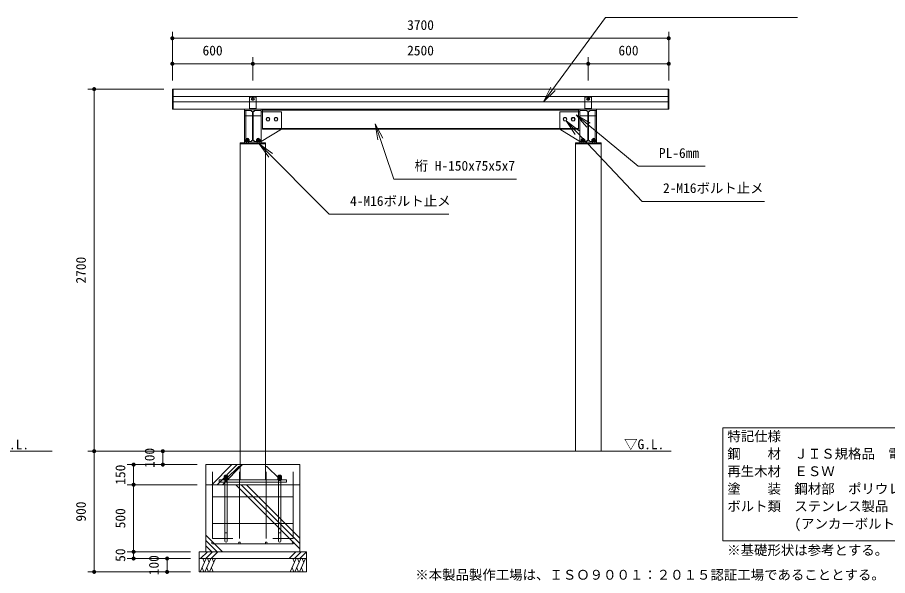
# Model space of a CAD drawing. Units: millimetres at full size, sheet at 1:40. Extents: x -800 to 17600, y -600 to 12480.
# Drawn here: x 7848 to 14334, y 1910 to 6072 of the extents above; entities that cross this region are included whole.
import ezdxf
from ezdxf.enums import TextEntityAlignment as Align

# ---------------------------------------------------------------- set-up
doc = ezdxf.new("R2010")
doc.units = ezdxf.units.MM
doc.header["$LTSCALE"] = 40
doc.layers.add('D-DOC', color=7, linetype='Continuous')
for name, color, linetype, lineweight in [('D-STR', 1, 'Continuous', 13), ('D-STR-DIM', 7, 'Continuous', 13), ('D-STR-HTXT', 7, 'Continuous', 13), ('D-STR-TXT', 7, 'Continuous', 13), ('D-TTL-FRAM', 7, 'Continuous', 13)]:
    doc.layers.add(name, color=color, linetype=linetype, lineweight=lineweight)
doc.styles.add('ＭＳ ゴシック', font='')
doc.styles.get('ＭＳ ゴシック').set_extended_font_data('MS Gothic')

# ---------------------------------------------------------------- blocks, each defined once
blk = doc.blocks.new('filled_dot')
at = {"color": 0, "linetype": 'Continuous', "lineweight": -2, "const_width": 1.25}
blk.add_lwpolyline([(-0.625, 0, 1), (0.625, 0, 1)], format="xyb", close=True, dxfattribs=at)
blk = doc.blocks.new('open_arrow')
at = {"color": 0, "linetype": 'Continuous', "lineweight": -2}
blk.add_lwpolyline([(7.5, 1.25), (0, 0), (7.5, -1.25)], dxfattribs=at)

msp = doc.modelspace()

# ---------------------------------------------------------------- linework, layer by layer
at = {"layer": 'D-STR'}
for p, q in [((9597.27, 5468.93), (9609.27, 5468.93)), ((9609.27, 5456.93), (9597.27, 5456.93)), ((12128.27, 5477.93), (12078.27, 5477.93)), ((12078.27, 5477.93), (12078.27, 5387.93)), ((12078.27, 5477.93), (12128.27, 5477.93)), ((12078.27, 5387.93), (12078.27, 5477.93)), ((12097.27, 5468.93), (12109.27, 5468.93)), ((12109.27, 5468.93), (12097.27, 5468.93)), ((12109.27, 5456.93), (12097.27, 5456.93)), ((12097.27, 5456.93), (12109.27, 5456.93)), ((12128.27, 5387.93), (12128.27, 5477.93)), ((12128.27, 5477.93), (12128.27, 5387.93)), ((9407.27, 5387.93), (9993.27, 5387.93)), ((9675.77, 5387.93), (9675.77, 5368.93)), ((9877.27, 5387.93), (9688.27, 5387.93)), ((12299.27, 5387.93), (11713.27, 5387.93)), ((11829.27, 5387.93), (12018.27, 5387.93)), ((12030.77, 5387.93), (12030.77, 5368.93)), ((12165.77, 5387.93), (12040.77, 5387.93)), ((12040.77, 5387.93), (12040.77, 5378.93)), ((12040.77, 5387.93), (12165.77, 5387.93)), ((12040.77, 5337.93), (12040.77, 5387.93)), ((12040.77, 5137.93), (12040.77, 5387.93)), ((12078.27, 5387.93), (12078.27, 5392.43)), ((12078.27, 5392.43), (12128.27, 5392.43)), ((12078.27, 5387.93), (12128.27, 5387.93)), ((12128.27, 5387.93), (12078.27, 5387.93)), ((12128.27, 5392.43), (12128.27, 5387.93)), ((12165.77, 5378.93), (12165.77, 5387.93)), ((12165.77, 5387.93), (12165.77, 5337.93)), ((12165.77, 5387.93), (12165.77, 5137.93)), ((9550.77, 5378.93), (9550.77, 5146.93)), ((9600.27, 5154.93), (9600.27, 5370.93)), ((9606.27, 5370.93), (9606.27, 5154.93)), ((9665.77, 5378.93), (9665.77, 5368.93)), ((9665.77, 5368.93), (9815.77, 5368.93)), ((12030.77, 5380.93), (9675.77, 5380.93)), ((9675.77, 5368.93), (9675.77, 5237.93)), ((9815.77, 5368.93), (9815.77, 5237.93)), ((12040.77, 5368.93), (11890.77, 5368.93)), ((11890.77, 5368.93), (11890.77, 5237.93)), ((11923.84, 5324.93), (11916.91, 5312.93)), ((11937.7, 5324.93), (11923.84, 5324.93)), ((11944.63, 5312.93), (11937.7, 5324.93)), ((11983.84, 5324.93), (11976.91, 5312.93)), ((11997.7, 5324.93), (11983.84, 5324.93)), ((12004.63, 5312.93), (11997.7, 5324.93)), ((12030.77, 5368.93), (12030.77, 5237.93)), ((12040.77, 5378.93), (12092.27, 5378.93)), ((12040.77, 5378.93), (12040.77, 5368.93)), ((12165.77, 5337.93), (12040.77, 5337.93)), ((12100.27, 5370.93), (12100.27, 5154.93)), ((12106.27, 5154.93), (12106.27, 5370.93)), ((12114.27, 5378.93), (12165.77, 5378.93)), ((12155.77, 5378.93), (12155.77, 5146.93)), ((11916.91, 5312.93), (11923.84, 5300.93)), ((11923.84, 5300.93), (11937.7, 5300.93)), ((11937.7, 5300.93), (11944.63, 5312.93)), ((11976.91, 5312.93), (11983.84, 5300.93)), ((11983.84, 5300.93), (11997.7, 5300.93)), ((11997.7, 5300.93), (12004.63, 5312.93)), ((9665.77, 5146.93), (9815.77, 5237.93)), ((9675.77, 5244.93), (9815.77, 5244.93)), ((9675.77, 5237.93), (9815.77, 5237.93)), ((9815.77, 5244.93), (11890.77, 5244.93)), ((9815.77, 5237.93), (11890.77, 5237.93)), ((12030.77, 5244.93), (11890.77, 5244.93)), ((12030.77, 5237.93), (11890.77, 5237.93)), ((12040.77, 5146.93), (11890.77, 5237.93)), ((9578.27, 5150.13), (9548.27, 5150.13)), ((9548.27, 5150.13), (9548.27, 5146.93)), ((9578.27, 5146.93), (9548.27, 5146.93)), ((9549.41, 5161.83), (9551.87, 5163.13)), ((9549.41, 5150.13), (9549.41, 5161.83)), ((9574.67, 5163.13), (9551.87, 5163.13)), ((9555.27, 5163.13), (9555.27, 5128.93)), ((9556.34, 5150.13), (9556.34, 5161.83)), ((9563.27, 5144.33), (9563.27, 5165.73)), ((9570.2, 5150.13), (9570.2, 5161.83)), ((9571.27, 5163.13), (9571.27, 5128.93)), ((9577.13, 5161.83), (9574.67, 5163.13)), ((9577.13, 5150.13), (9577.13, 5161.83)), ((9578.27, 5150.13), (9578.27, 5146.93)), ((9628.27, 5150.13), (9658.27, 5150.13)), ((9628.27, 5150.13), (9628.27, 5146.93)), ((9628.27, 5146.93), (9658.27, 5146.93)), ((9629.41, 5161.83), (9631.87, 5163.13)), ((9629.41, 5150.13), (9629.41, 5161.83)), ((9631.87, 5163.13), (9654.67, 5163.13)), ((9635.27, 5163.13), (9635.27, 5128.93)), ((9636.34, 5150.13), (9636.34, 5161.83)), ((9643.27, 5144.33), (9643.27, 5165.73)), ((9650.2, 5150.13), (9650.2, 5161.83)), ((9651.27, 5163.13), (9651.27, 5128.93)), ((9657.13, 5161.83), (9654.67, 5163.13)), ((9657.13, 5150.13), (9657.13, 5161.83)), ((9658.27, 5150.13), (9658.27, 5146.93)), ((12092.27, 5146.93), (12040.77, 5146.93)), ((12040.77, 5146.93), (12040.77, 5137.93)), ((12040.77, 5137.93), (12165.77, 5137.93)), ((12165.77, 5137.93), (12040.77, 5137.93)), ((12078.27, 5150.13), (12048.27, 5150.13)), ((12048.27, 5150.13), (12048.27, 5146.93)), ((12078.27, 5146.93), (12048.27, 5146.93)), ((12049.41, 5161.83), (12051.87, 5163.13)), ((12049.41, 5150.13), (12049.41, 5161.83)), ((12074.67, 5163.13), (12051.87, 5163.13)), ((12055.27, 5163.13), (12055.27, 5128.93)), ((12056.34, 5150.13), (12056.34, 5161.83)), ((12063.27, 5144.33), (12063.27, 5165.73)), ((12070.2, 5150.13), (12070.2, 5161.83)), ((12071.27, 5163.13), (12071.27, 5128.93)), ((12077.13, 5161.83), (12074.67, 5163.13)), ((12077.13, 5150.13), (12077.13, 5161.83)), ((12078.27, 5150.13), (12078.27, 5146.93)), ((12165.77, 5146.93), (12114.27, 5146.93)), ((12128.27, 5150.13), (12158.27, 5150.13)), ((12128.27, 5150.13), (12128.27, 5146.93)), ((12128.27, 5146.93), (12158.27, 5146.93)), ((12129.41, 5161.83), (12131.87, 5163.13)), ((12129.41, 5150.13), (12129.41, 5161.83)), ((12131.87, 5163.13), (12154.67, 5163.13)), ((12135.27, 5163.13), (12135.27, 5128.93)), ((12136.34, 5150.13), (12136.34, 5161.83)), ((12143.27, 5144.33), (12143.27, 5165.73)), ((12150.2, 5150.13), (12150.2, 5161.83)), ((12151.27, 5163.13), (12151.27, 5128.93)), ((12157.13, 5161.83), (12154.67, 5163.13)), ((12157.13, 5150.13), (12157.13, 5161.83)), ((12158.27, 5150.13), (12158.27, 5146.93)), ((12165.77, 5137.93), (12165.77, 5146.93)), ((8106.9, 2837.93), (1106.9, 2837.93)), ((12722.42, 2837.93), (8603.27, 2837.93)), ((9297.84, 2587.93), (9447.84, 2737.93)), ((9337.44, 2587.93), (9487.44, 2737.93)), ((9377.04, 2587.93), (9527.04, 2737.93)), ((9303.27, 2187.93), (9303.27, 2682.94)), ((9503.27, 2187.93), (9503.27, 2682.94)), ((9703.27, 2187.93), (9703.27, 2682.94)), ((9903.27, 2187.93), (9903.27, 2682.94)), ((9388.27, 2627.13), (9418.27, 2627.13)), ((9388.27, 2627.13), (9388.27, 2623.93)), ((9388.27, 2623.93), (9418.27, 2623.93)), ((9389.41, 2651.83), (9391.87, 2653.13)), ((9389.41, 2640.13), (9389.41, 2651.83)), ((9389.41, 2638.83), (9391.87, 2640.13)), ((9389.41, 2640.13), (9417.13, 2640.13)), ((9389.41, 2627.13), (9389.41, 2638.83)), ((9391.87, 2653.13), (9414.67, 2653.13)), ((9391.87, 2640.13), (9414.67, 2640.13)), ((9395.27, 2658.93), (9395.27, 2166.93)), ((9411.27, 2658.93), (9395.27, 2658.93)), ((9411.27, 2618.93), (9395.27, 2618.93)), ((9396.34, 2640.13), (9396.34, 2651.83)), ((9396.34, 2627.13), (9396.34, 2638.83)), ((9403.27, 2637.53), (9403.27, 2655.73)), ((9403.27, 2621.33), (9403.27, 2642.73)), ((9410.2, 2640.13), (9410.2, 2651.83)), ((9410.2, 2627.13), (9410.2, 2638.83)), ((9411.27, 2658.93), (9411.27, 2166.93)), ((9417.13, 2651.83), (9414.67, 2653.13)), ((9417.13, 2638.83), (9414.67, 2640.13)), ((9417.13, 2640.13), (9417.13, 2651.83)), ((9417.13, 2627.13), (9417.13, 2638.83)), ((9418.27, 2627.13), (9418.27, 2623.93)), ((9818.27, 2627.13), (9788.27, 2627.13)), ((9788.27, 2627.13), (9788.27, 2623.93)), ((9818.27, 2623.93), (9788.27, 2623.93)), ((9789.41, 2651.83), (9791.87, 2653.13)), ((9789.41, 2640.13), (9789.41, 2651.83)), ((9789.41, 2638.83), (9791.87, 2640.13)), ((9817.13, 2640.13), (9789.41, 2640.13)), ((9789.41, 2627.13), (9789.41, 2638.83)), ((9814.67, 2653.13), (9791.87, 2653.13)), ((9814.67, 2640.13), (9791.87, 2640.13)), ((9795.27, 2658.93), (9795.27, 2166.93)), ((9795.27, 2658.93), (9811.27, 2658.93)), ((9795.27, 2618.93), (9811.27, 2618.93)), ((9796.34, 2640.13), (9796.34, 2651.83)), ((9796.34, 2627.13), (9796.34, 2638.83)), ((9803.27, 2637.53), (9803.27, 2655.73)), ((9803.27, 2621.33), (9803.27, 2642.73)), ((9810.2, 2640.13), (9810.2, 2651.83)), ((9810.2, 2627.13), (9810.2, 2638.83)), ((9811.27, 2658.93), (9811.2, 2166.93)), ((9817.13, 2651.83), (9814.67, 2653.13)), ((9817.13, 2638.83), (9814.67, 2640.13)), ((9817.13, 2640.13), (9817.13, 2651.83)), ((9817.13, 2627.13), (9817.13, 2638.83)), ((9818.27, 2627.13), (9818.27, 2623.93)), ((9476.45, 2587.93), (9953.27, 2111.11)), ((9516.05, 2587.93), (9953.27, 2150.71)), ((9555.65, 2587.93), (9953.27, 2190.31)), ((9903.27, 2497.93), (9303.27, 2497.93)), ((9903.27, 2297.93), (9303.27, 2297.93)), ((9253.27, 2211.49), (9376.83, 2087.93)), ((9395.27, 2229.93), (9411.27, 2229.93)), ((9811.27, 2229.93), (9795.27, 2229.93)), ((9253.27, 2171.89), (9337.23, 2087.93)), ((9303.27, 2187.93), (9453.27, 2187.93)), ((9903.27, 2147.93), (9303.27, 2147.93)), ((9903.27, 2187.93), (9753.27, 2187.93)), ((9214.22, 2037.93), (9264.22, 2087.93)), ((9253.27, 2132.29), (9297.63, 2087.93)), ((9253.81, 2037.93), (9303.81, 2087.93)), ((9293.41, 2037.93), (9343.41, 2087.93)), ((9874.07, 2037.93), (9924.07, 2087.93)), ((9913.67, 2037.93), (9963.67, 2087.93)), ((9953.27, 2037.93), (10003.27, 2087.93)), ((9211.51, 1937.93), (9256.05, 2037.93)), ((9242.92, 2008.43), (9229.78, 2037.93)), ((9246.28, 1937.93), (9290.83, 2037.93)), ((9277.69, 2008.43), (9264.55, 2037.93)), ((9281.06, 1937.93), (9325.6, 2037.93)), ((9312.46, 2008.43), (9299.32, 2037.93)), ((9882.19, 1937.93), (9926.73, 2037.93)), ((9913.59, 2008.43), (9900.45, 2037.93)), ((9916.96, 1937.93), (9961.5, 2037.93)), ((9948.36, 2008.43), (9935.23, 2037.93)), ((9951.73, 1937.93), (9996.27, 2037.93)), ((9983.13, 2008.43), (9970, 2037.93)), ((9224.65, 1967.42), (9237.79, 1937.93)), ((9259.42, 1967.42), (9272.56, 1937.93)), ((9294.19, 1967.42), (9307.33, 1937.93)), ((9895.32, 1967.42), (9908.46, 1937.93)), ((9930.09, 1967.42), (9943.23, 1937.93)), ((9964.87, 1967.42), (9978, 1937.93))]:
    msp.add_line(p, q, dxfattribs=at)
for points in [[(9003.27, 5537.93), (12703.27, 5537.93), (12703.27, 5387.93), (9003.27, 5387.93)], [(9003.27, 5537.93), (9008.27, 5537.93), (9008.27, 5387.93), (9003.27, 5387.93)], [(12698.27, 5537.93), (12703.27, 5537.93), (12703.27, 5387.93), (12698.27, 5387.93)], [(9008.27, 5482.68), (12698.27, 5482.68), (12698.27, 5443.18), (9008.27, 5443.18)], [(9628.27, 5477.93), (9578.27, 5477.93), (9578.27, 5387.93), (9628.27, 5387.93)], [(9595.76, 5462.93), (9599.52, 5469.43), (9607.02, 5469.43), (9610.77, 5462.93), (9607.02, 5456.43), (9599.52, 5456.43)], [(12110.77, 5462.93), (12107.02, 5456.43), (12099.52, 5456.43), (12095.76, 5462.93), (12099.52, 5469.43), (12107.02, 5469.43)], [(9540.77, 5387.93), (9665.77, 5387.93), (9665.77, 5337.93), (9540.77, 5337.93)], [(9540.77, 5387.93), (9665.77, 5387.93), (9665.77, 5137.93), (9540.77, 5137.93)], [(9578.27, 5392.43), (9628.27, 5392.43), (9628.27, 5387.93), (9578.27, 5387.93)], [(9701.91, 5312.93), (9708.84, 5324.93), (9722.7, 5324.93), (9729.63, 5312.93), (9722.7, 5300.93), (9708.84, 5300.93)], [(9761.91, 5312.93), (9768.84, 5324.93), (9782.7, 5324.93), (9789.63, 5312.93), (9782.7, 5300.93), (9768.84, 5300.93)], [(9507.92, 5137.93), (9698.62, 5137.93), (9698.62, 2623.93), (9507.92, 2623.93)], [(9507.92, 5137.93), (9698.62, 5137.93), (9698.62, 5128.93), (9507.92, 5128.93)], [(12007.92, 5137.93), (12198.62, 5137.93), (12198.62, 5128.93), (12007.92, 5128.93)], [(9253.27, 2737.93), (9953.27, 2737.93), (9953.27, 2587.93), (9253.27, 2587.93)], [(9507.92, 2623.93), (9407.92, 2623.93), (9407.92, 2633.93), (9497.92, 2723.93), (9507.92, 2723.93)], [(9698.62, 2623.93), (9798.62, 2623.93), (9798.62, 2633.93), (9708.62, 2723.93), (9698.62, 2723.93)], [(9353.27, 2607.93), (9853.27, 2607.93), (9853.27, 2623.93), (9353.27, 2623.93)], [(9853.27, 2607.93), (9353.27, 2607.93), (9353.27, 2623.93), (9853.27, 2623.93)], [(9253.27, 2587.93), (9953.27, 2587.93), (9953.27, 2087.93), (9253.27, 2087.93)], [(9203.27, 2087.93), (10003.27, 2087.93), (10003.27, 2037.93), (9203.27, 2037.93)], [(9203.27, 2037.93), (10003.27, 2037.93), (10003.27, 1937.93), (9203.27, 1937.93)]]:
    msp.add_lwpolyline(points, close=True, dxfattribs=at)
for points in [[(9592.27, 5378.93), (9540.77, 5378.93), (9540.77, 5387.93), (9665.77, 5387.93), (9665.77, 5378.93), (9614.27, 5378.93)], [(9540.77, 5137.93), (9540.77, 5146.93), (9592.27, 5146.93)], [(9614.27, 5146.93), (9665.77, 5146.93), (9665.77, 5137.93), (9540.77, 5137.93)], [(12007.92, 2837.93), (12007.92, 5137.93), (12198.62, 5137.93), (12198.62, 2837.93)]]:
    msp.add_lwpolyline(points, dxfattribs=at)
for centre, radius in [((9603.27, 5462.93), 6.5), ((12103.27, 5462.93), 6.5), ((12103.27, 5462.93), 2.92), ((9715.77, 5312.93), 12), ((9775.77, 5312.93), 12), ((11930.77, 5312.93), 12), ((11990.77, 5312.93), 12), ((9303.27, 2154.43), 6.5), ((9503.27, 2154.43), 6.5), ((9703.27, 2154.43), 6.5), ((9903.27, 2154.43), 6.5)]:
    msp.add_circle(centre, radius, dxfattribs=at)
for centre, radius, start, end in [((9597.27, 5462.93), 6, 90, 180), ((9597.27, 5462.93), 6, 180, 270), ((9609.27, 5462.93), 6, 360, 90), ((9609.27, 5462.93), 6, 270, 0), ((12097.27, 5462.93), 6, 90, 180), ((12097.27, 5462.93), 6, 180, 270), ((12103.27, 5462.93), 4, 270, 200), ((12109.27, 5462.93), 6, 0, 90), ((12109.27, 5462.93), 6, 270, 0), ((9597.92, 5376.58), 6.12, 157.39293, 292.60707), ((9592.27, 5370.93), 8, 360, 90), ((9614.27, 5370.93), 8, 90, 180), ((9608.62, 5376.58), 6.12, 247.39293, 22.60707), ((12097.92, 5376.58), 6.12, 157.39293, 292.60707), ((12092.27, 5370.93), 8, 0, 90), ((12114.27, 5370.93), 8, 90, 180), ((12108.62, 5376.58), 6.12, 247.39293, 22.60707), ((9552.88, 5158.25), 4.98, 45.90122, 78.32053), ((9563.28, 5163.13), 9.38, 0, 180), ((9563.27, 5144.02), 19.11, 68.74529, 111.25471), ((9573.66, 5158.25), 4.98, 101.67947, 134.09878), ((9597.93, 5149.27), 6.12, 67.49992, 202.50008), ((9592.27, 5154.93), 8, 270, 0), ((9608.61, 5149.27), 6.12, 337.49992, 112.50008), ((9614.27, 5154.93), 8, 180, 270), ((9643.26, 5163.13), 9.38, 0, 180), ((9632.88, 5158.25), 4.98, 45.90122, 78.32053), ((9643.27, 5144.02), 19.11, 68.74529, 111.25471), ((9653.66, 5158.25), 4.98, 101.67947, 134.09878), ((12052.88, 5158.25), 4.98, 45.90122, 78.32053), ((12063.28, 5163.13), 9.38, 0, 180), ((12063.27, 5144.02), 19.11, 68.74529, 111.25471), ((12073.66, 5158.25), 4.98, 101.67947, 134.09878), ((12097.93, 5149.27), 6.12, 67.49992, 202.50008), ((12092.27, 5154.93), 8, 270, 0), ((12108.61, 5149.27), 6.12, 337.49992, 112.50008), ((12114.27, 5154.93), 8, 180, 270), ((12143.26, 5163.13), 9.38, 0, 180), ((12132.88, 5158.25), 4.98, 45.90122, 78.32053), ((12143.27, 5144.02), 19.11, 68.74529, 111.25471), ((12153.66, 5158.25), 4.98, 101.67947, 134.09878), ((9392.88, 2648.25), 4.98, 45.90122, 78.32053), ((9392.88, 2635.25), 4.98, 45.90122, 78.32053), ((9403.27, 2634.02), 19.11, 68.74529, 111.25471), ((9403.27, 2621.02), 19.11, 68.74529, 111.25471), ((9413.66, 2648.25), 4.98, 101.67947, 134.09878), ((9413.66, 2635.25), 4.98, 101.67947, 134.09878), ((9792.88, 2648.25), 4.98, 45.90122, 78.32053), ((9792.88, 2635.25), 4.98, 45.90122, 78.32053), ((9803.27, 2634.02), 19.11, 68.74529, 111.25471), ((9803.27, 2621.02), 19.11, 68.74529, 111.25471), ((9813.66, 2648.25), 4.98, 101.67947, 134.09878), ((9813.66, 2635.25), 4.98, 101.67947, 134.09878), ((9403.3, 2166.93), 7.97, 180, 0), ((9803.24, 2166.93), 7.97, 180, 0)]:
    msp.add_arc(centre, radius, start, end, dxfattribs=at)
at = {"layer": 'D-STR-DIM'}
for p, q in [((9003.27, 5768.93), (9003.27, 5964.67)), ((12703.27, 5916.67), (9003.27, 5916.67)), ((12703.27, 5768.93), (12703.27, 5964.67)), ((9003.27, 5601.93), (9003.27, 5774.67)), ((9603.27, 5601.93), (9603.27, 5774.67)), ((9603.27, 5641.93), (9603.27, 5774.67)), ((12103.27, 5601.93), (12103.27, 5774.67)), ((12103.27, 5601.93), (12103.27, 5774.67)), ((12703.27, 5601.93), (12703.27, 5774.67)), ((9603.27, 5726.67), (9003.27, 5726.67)), ((12103.27, 5726.67), (9603.27, 5726.67)), ((12103.27, 5726.67), (12703.27, 5726.67)), ((8939.27, 5537.93), (8372.62, 5537.93)), ((8420.62, 2837.93), (8420.62, 5537.93)), ((8986.23, 2837.93), (8372.62, 2837.93)), ((8946.23, 2837.93), (8372.62, 2837.93)), ((8420.62, 1937.93), (8420.62, 2837.93)), ((8932.61, 2837.93), (8884.61, 2837.93)), ((8932.61, 2737.93), (8932.61, 2837.93)), ((9189.27, 2737.93), (8666.72, 2737.93)), ((8714.72, 2587.93), (8714.72, 2737.93)), ((9189.27, 2737.93), (8884.61, 2737.93)), ((9189.27, 2587.93), (8666.72, 2587.93)), ((9189.27, 2587.93), (8666.72, 2587.93)), ((8714.72, 2087.93), (8714.72, 2587.93)), ((9139.27, 2087.93), (8666.72, 2087.93)), ((9139.27, 2087.93), (8666.72, 2087.93)), ((8714.72, 2037.93), (8714.72, 2087.93)), ((9139.27, 2037.93), (8666.72, 2037.93)), ((9139.27, 2037.93), (8916.13, 2037.93)), ((8964.13, 1937.93), (8964.13, 2037.93)), ((9139.27, 1937.93), (8372.62, 1937.93)), ((9139.27, 1937.93), (8916.13, 1937.93))]:
    msp.add_line(p, q, dxfattribs=at)
at = {"layer": 'D-STR-HTXT'}
for points in [[(11770.26, 5443.18), (12231.55, 6072.31), (12351.55, 6072.31), (13662.36, 6072.31)], [(12013.18, 5345.03), (12474.47, 4962.37), (12594.47, 4962.37), (12973.66, 4962.37)], [(10514.3, 5279.62), (10653.68, 4867.36), (10773.68, 4867.36), (11569.27, 4867.36)], [(11937.7, 5300.93), (12505.33, 4700.62), (12625.33, 4700.62), (13416.31, 4700.62)], [(9651.27, 5128.93), (10172.57, 4604.72), (10292.57, 4604.72), (11064.12, 4604.72)]]:
    msp.add_lwpolyline(points, dxfattribs=at)
at = {"layer": 'D-TTL-FRAM', "color": 2}
msp.add_lwpolyline([(13107.53, 3012.89), (15638.35, 3012.89), (15638.35, 2170.49), (13107.53, 2170.49)], close=True, dxfattribs=at)

# ---------------------------------------------------------------- block references
at = {"layer": 'D-STR-DIM', "xscale": 12, "yscale": 12}
for p in [(9003.27, 5916.67), (9003.27, 5726.67), (9603.27, 5726.67), (12103.27, 5726.67)]:
    msp.add_blockref('filled_dot', p, dxfattribs=at)
for p, rotation in [((12703.27, 5916.67), 180), ((9603.27, 5726.67), 180), ((12103.27, 5726.67), 180), ((12703.27, 5726.67), 180), ((8420.62, 5537.93), 270), ((8420.62, 2837.93), 90), ((8420.62, 2837.93), 270), ((8932.61, 2837.93), 270), ((8714.72, 2737.93), 270), ((8932.61, 2737.93), 90), ((8714.72, 2587.93), 90), ((8714.72, 2587.93), 270), ((8714.72, 2087.93), 90), ((8714.72, 2087.93), 270), ((8714.72, 2037.93), 90), ((8964.13, 2037.93), 270), ((8420.62, 1937.93), 90), ((8964.13, 1937.93), 90)]:
    msp.add_blockref('filled_dot', p, dxfattribs=dict(at, rotation=rotation))
at = {"layer": 'D-STR-HTXT', "xscale": 16, "yscale": 16}
for p, rotation in [((11770.26, 5443.18), 53.8), ((12013.18, 5345.03), 320.3), ((10514.3, 5279.62), 288.7), ((11937.7, 5300.93), 313.4), ((9651.27, 5128.93), 314.8)]:
    msp.add_blockref('open_arrow', p, dxfattribs=dict(at, rotation=rotation))

# ---------------------------------------------------------------- texts
at = {"layer": 'D-DOC', "style": 'ＭＳ ゴシック'}
for s, p in [('特記仕様', (13139.83, 2986.19)), ('鋼\u3000\u3000材\u3000ＪＩＳ規格品\u3000電気亜鉛メッキ', (13139.83, 2855.72)), ('再生木材\u3000ＥＳＷ', (13139.83, 2725.25)), ('塗\u3000\u3000装\u3000鋼材部\u3000ポリウレタン樹脂塗装', (13139.83, 2594.78)), ('ボルト類\u3000ステンレス製品', (13139.83, 2464.31)), ('\u3000\u3000\u3000\u3000\u3000(アンカーボルトを除く)', (13139.83, 2333.84)), ('※基礎形状は参考とする。', (13138.71, 2137.04))]:
    msp.add_text(s, height=73.31, dxfattribs=at).set_placement(p, align=Align.TOP_LEFT)
at = {"layer": 'D-STR-DIM', "style": 'ＭＳ ゴシック'}
for s, p in [('3700', (10853.27, 6052.18)), ('600', (9303.27, 5862.18)), ('2500', (10853.27, 5862.18)), ('600', (12403.27, 5862.18))]:
    msp.add_text(s, height=73.31, dxfattribs=at).set_placement(p, align=Align.TOP_CENTER)
for s, p in [('2700', (8285.11, 4187.93)), ('100', (8797.1, 2787.93)), ('150', (8579.21, 2662.93)), ('900', (8285.11, 2387.93)), ('500', (8579.21, 2337.93)), ('50', (8579.21, 2062.93)), ('100', (8828.62, 1987.93))]:
    msp.add_text(s, height=73.31, rotation=90, dxfattribs=at).set_placement(p, align=Align.TOP_CENTER)
at = {"layer": 'D-STR-HTXT', "style": 'ＭＳ ゴシック'}
for s, p in [('PL-6mm', (12629.98, 5097.88)), ('桁 H-150x75x5x7', (10809.19, 5002.87)), ('2-M16ボルト止メ', (12660.84, 4836.13)), ('4-M16ボルト止メ', (10328.08, 4740.23))]:
    msp.add_text(s, height=73.31, dxfattribs=at).set_placement(p, align=Align.TOP_LEFT)
at = {"layer": 'D-STR-TXT', "style": 'ＭＳ ゴシック'}
for p in [(7635.68, 2924.95), (12370.38, 2926.26)]:
    msp.add_text('▽G.L.', height=73.31, dxfattribs=at).set_placement(p, align=Align.TOP_LEFT)
msp.add_text('※本製品製作工場は、ＩＳＯ９００１：２０１５認証工場であることとする。', height=73.31, dxfattribs=at).set_placement((10814.03, 1857.87), align=Align.BOTTOM_LEFT)

doc.saveas('drawing.dxf')
